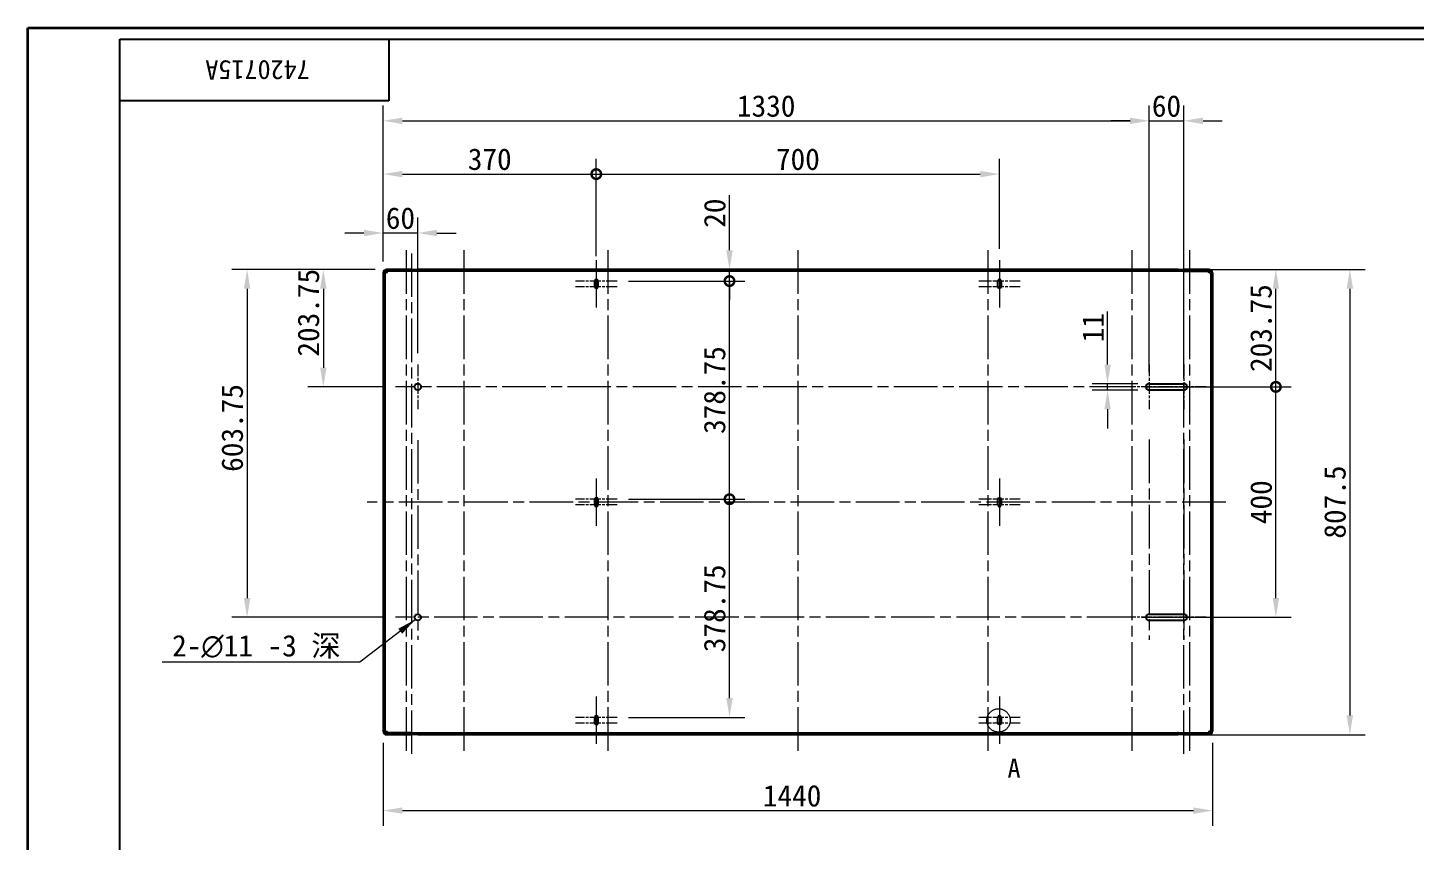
# Model space of a CAD drawing. Header units: millimetres. Extents: x 80 to 3887, y 73 to 2727.
# Drawn here: x 80 to 2489, y 1314 to 2727 of the extents above; entities that cross this region are included whole.
import ezdxf

# ---------------------------------------------------------------- set-up
doc = ezdxf.new("R2010")
doc.units = ezdxf.units.MM
doc.header["$LTSCALE"] = 13.333333
for name, pattern in [('CHAIN', [0.3543, 0.2362, -0.0295, 0.0591, -0.0295]), ('DASH_DOUBLE_DOT', [0.2164, 0.1181, -0.0295, 0.0049, -0.0295, 0.0049, -0.0295]), ('DASHED', [0.2067, 0.1654, -0.0413])]:
    doc.linetypes.add(name, pattern=pattern)
for name, color, linetype, lineweight, true_color in [('中心标记 (ISO)', 1, 'CHAIN', 18, 0xff0000), ('中心线 (ISO)', 1, 'CHAIN', 18, 0xff0000), ('尺寸 (ISO)', 7, 'Continuous', 18, 0x008000), ('局部视图边界 (ISO)', 7, 'DASH_DOUBLE_DOT', 18, 0x008000), ('符号 (ISO)', 7, 'Continuous', 18, 0x008000), ('隐藏 (ISO)', 5, 'DASHED', 18, 0x0000ff)]:
    doc.layers.add(name, color=color, linetype=linetype, lineweight=lineweight, true_color=true_color)
doc.layers.add('可见 (ISO)', color=7, linetype='Continuous', lineweight=25)
doc.layers.add('图框 (ISO)', color=7, linetype='Continuous', lineweight=35)
doc.styles.add('HZ_33', font='simfang.ttf')
doc.styles.add('文本样式74', font='SimSun.ttf')
doc.styles.add('最新国标', font='simfang.ttf')
doc.dimstyles.new('默认 (GB)', dxfattribs={"dimscale": 13.333333, "dimtxt": 2.8, "dimasz": 2.5, "dimexe": 2, "dimexo": 1.5, "dimgap": 0.5, "dimtad": 1, "dimtoh": 1, "dimdsep": 46, "dimtxsty": '最新国标', "dimcen": 0.09, "dimdle": 10, "dimclrd": 256, "dimclre": 256, "dimclrt": 256, "dimaunit": 1, "dimadec": 3, "dimazin": 2, "dimtfac": 0.535714, "dimtdec": 3, "dimtmove": 0, "dimatfit": 3, "dimfxl": 0, "dimtolj": 1, "dimlwd": -1, "dimlwe": -1, "dimarcsym": 0})
doc.dimstyles.new('默认 (GB)$7', dxfattribs={"dimscale": 13.333333, "dimtxt": 2.8, "dimasz": 2.5, "dimexe": 2, "dimexo": 1.5, "dimgap": 0.5, "dimtad": 1, "dimtoh": 1, "dimdsep": 46, "dimtxsty": '最新国标', "dimcen": 0.09, "dimdle": 10, "dimclrd": 256, "dimclre": 256, "dimclrt": 256, "dimaunit": 1, "dimadec": 3, "dimazin": 2, "dimtfac": 0.535714, "dimtdec": 3, "dimtmove": 0, "dimatfit": 3, "dimfxl": 0, "dimtolj": 1, "dimlwd": -1, "dimlwe": -1, "dimarcsym": 0})

# ---------------------------------------------------------------- blocks, each defined once
blk = doc.blocks.new('图框 最新国标')
at = {"layer": '图框 (ISO)'}
for p, q in [((6, 7), (6, 204.5)), ((6, 204.5), (291.5, 204.5))]:
    blk.add_line(p, q, dxfattribs=at)
at = {"layer": '图框 (ISO)', "color": 7, "linetype": 'Continuous', "lineweight": 25}
for p, q in [((18, 203), (290, 203)), ((18, 7), (18, 203)), ((18, 203), (290, 203)), ((53, 203), (53, 195)), ((53, 195), (18, 195))]:
    blk.add_line(p, q, dxfattribs=at)
at = {"layer": '图框 (ISO)', "style": '文本样式74'}
blk.add_attdef('零件代号_001', (42.73, 200.25), '', height=2.5, rotation=180, dxfattribs=at)
blk = doc.blocks.new('*D5')
at = {"layer": 'Defpoints', "color": 0, "transparency": 16777216}
for p in [(697.1, 1505.4), (2137.1, 1505.4), (2137.1, 1367.6)]:
    blk.add_point(p, dxfattribs=at)
at = {"layer": '尺寸 (ISO)', "color": 116, "true_color": 0x00803f, "transparency": 16777216}
for p, q in [((697.1, 1485.4), (697.1, 1340.9)), ((2137.1, 1485.4), (2137.1, 1340.9)), ((730.5, 1367.6), (2103.8, 1367.6))]:
    blk.add_line(p, q, dxfattribs=at)
for points in [[(730.5, 1373.1), (730.5, 1362), (697.1, 1367.6)], [(2103.8, 1373.1), (2103.8, 1362), (2137.1, 1367.6)]]:
    blk.add_solid(points, dxfattribs=at)
at = {"layer": '尺寸 (ISO)', "transparency": 16777216, "insert": (1407.1, 1393.1), "char_height": 37.33, "attachment_point": 5, "style": '最新国标'}
blk.add_mtext('\\A1;1440', dxfattribs=at)
blk = doc.blocks.new('*D6')
at = {"layer": 'Defpoints', "color": 0, "transparency": 16777216}
for p in [(2076.4, 2306.9), (2087.1, 1499.4), (2375.5, 1499.4)]:
    blk.add_point(p, dxfattribs=at)
at = {"layer": '尺寸 (ISO)', "color": 116, "true_color": 0x00803f, "transparency": 16777216}
for p, q in [((2096.4, 2306.9), (2402.1, 2306.9)), ((2375.5, 2273.6), (2375.5, 1532.8)), ((2107.1, 1499.4), (2402.1, 1499.4))]:
    blk.add_line(p, q, dxfattribs=at)
for points in [[(2369.9, 2273.6), (2381, 2273.6), (2375.5, 2306.9)], [(2369.9, 1532.8), (2381, 1532.8), (2375.5, 1499.4)]]:
    blk.add_solid(points, dxfattribs=at)
at = {"layer": '尺寸 (ISO)', "transparency": 16777216, "insert": (2349.8, 1903.2), "char_height": 37.33, "attachment_point": 5, "rotation": 90, "style": '最新国标'}
blk.add_mtext('\\A1;807.5', dxfattribs=at)
blk = doc.blocks.new('*D8')
at = {"layer": 'Defpoints', "color": 0, "transparency": 16777216}
for p in [(697.1, 2370.3), (697.1, 2300.9), (757.1, 2142)]:
    blk.add_point(p, dxfattribs=at)
at = {"layer": '尺寸 (ISO)', "color": 116, "true_color": 0x00803f, "transparency": 16777216}
for p, q in [((697.1, 2320.9), (697.1, 2397)), ((757.1, 2162), (757.1, 2397)), ((663.8, 2370.3), (630.5, 2370.3)), ((757.1, 2370.3), (697.1, 2370.3)), ((790.5, 2370.3), (823.8, 2370.3))]:
    blk.add_line(p, q, dxfattribs=at)
for points in [[(663.8, 2375.9), (663.8, 2364.8), (697.1, 2370.3)], [(790.5, 2375.9), (790.5, 2364.8), (757.1, 2370.3)]]:
    blk.add_solid(points, dxfattribs=at)
at = {"layer": '尺寸 (ISO)', "transparency": 16777216, "insert": (727.1, 2395.9), "char_height": 37.33, "attachment_point": 5, "style": '最新国标'}
blk.add_mtext('\\A1;60', dxfattribs=at)
blk = doc.blocks.new('*D9')
at = {"layer": 'Defpoints', "color": 0, "transparency": 16777216}
for p in [(2027.1, 2565.1), (697.1, 2300.9), (2027.1, 2142)]:
    blk.add_point(p, dxfattribs=at)
at = {"layer": '尺寸 (ISO)', "color": 116, "true_color": 0x00803f, "transparency": 16777216}
for p, q in [((697.1, 2320.9), (697.1, 2591.8)), ((2027.1, 2162), (2027.1, 2591.8)), ((730.5, 2565.1), (1993.8, 2565.1))]:
    blk.add_line(p, q, dxfattribs=at)
for points in [[(730.5, 2570.7), (730.5, 2559.5), (697.1, 2565.1)], [(1993.8, 2570.7), (1993.8, 2559.5), (2027.1, 2565.1)]]:
    blk.add_solid(points, dxfattribs=at)
at = {"layer": '尺寸 (ISO)', "transparency": 16777216, "insert": (1362.1, 2590.6), "char_height": 37.33, "attachment_point": 5, "style": '最新国标'}
blk.add_mtext('\\A1;1330', dxfattribs=at)
blk = doc.blocks.new('*D10')
at = {"layer": 'Defpoints', "color": 0, "transparency": 16777216}
for p in [(2087.1, 2565.1), (2027.1, 2108.7), (2087.1, 2108.7)]:
    blk.add_point(p, dxfattribs=at)
at = {"layer": '尺寸 (ISO)', "color": 116, "true_color": 0x00803f, "transparency": 16777216}
for p, q in [((2027.1, 2128.7), (2027.1, 2591.8)), ((2087.1, 2128.7), (2087.1, 2591.8)), ((1993.8, 2565.1), (1960.5, 2565.1)), ((2027.1, 2565.1), (2087.1, 2565.1)), ((2120.5, 2565.1), (2153.8, 2565.1))]:
    blk.add_line(p, q, dxfattribs=at)
for points in [[(1993.8, 2570.7), (1993.8, 2559.5), (2027.1, 2565.1)], [(2120.5, 2570.7), (2120.5, 2559.5), (2087.1, 2565.1)]]:
    blk.add_solid(points, dxfattribs=at)
at = {"layer": '尺寸 (ISO)', "transparency": 16777216, "insert": (2057.1, 2590.6), "char_height": 37.33, "attachment_point": 5, "style": '最新国标'}
blk.add_mtext('\\A1;60', dxfattribs=at)
blk = doc.blocks.new('*D11')
at = {"layer": 'Defpoints', "color": 0, "transparency": 16777216}
for p in [(703.1, 2306.9), (593.2, 2103.2), (718.3, 2103.2)]:
    blk.add_point(p, dxfattribs=at)
at = {"layer": '尺寸 (ISO)', "color": 116, "true_color": 0x00803f, "transparency": 16777216}
for p, q in [((683.1, 2306.9), (566.5, 2306.9)), ((593.2, 2273.6), (593.2, 2136.5)), ((698.3, 2103.2), (566.5, 2103.2))]:
    blk.add_line(p, q, dxfattribs=at)
for points in [[(587.6, 2273.6), (598.8, 2273.6), (593.2, 2306.9)], [(587.6, 2136.5), (598.8, 2136.5), (593.2, 2103.2)]]:
    blk.add_solid(points, dxfattribs=at)
at = {"layer": '尺寸 (ISO)', "transparency": 16777216, "insert": (567.5, 2231.9), "char_height": 37.33, "attachment_point": 5, "rotation": 90, "style": '最新国标'}
blk.add_mtext('\\A1;203.75', dxfattribs=at)
blk = doc.blocks.new('*D12')
at = {"layer": 'Defpoints', "color": 0, "transparency": 16777216}
for p in [(703.1, 2306.9), (460.9, 1703.2), (718.3, 1703.2)]:
    blk.add_point(p, dxfattribs=at)
at = {"layer": '尺寸 (ISO)', "color": 116, "true_color": 0x00803f, "transparency": 16777216}
for p, q in [((683.1, 2306.9), (434.2, 2306.9)), ((460.9, 2273.6), (460.9, 1736.5)), ((698.3, 1703.2), (434.2, 1703.2))]:
    blk.add_line(p, q, dxfattribs=at)
for points in [[(455.3, 2273.6), (466.4, 2273.6), (460.9, 2306.9)], [(455.3, 1736.5), (466.4, 1736.5), (460.9, 1703.2)]]:
    blk.add_solid(points, dxfattribs=at)
at = {"layer": '尺寸 (ISO)', "transparency": 16777216, "insert": (435.2, 2031.9), "char_height": 37.33, "attachment_point": 5, "rotation": 90, "style": '最新国标'}
blk.add_mtext('\\A1;603.75', dxfattribs=at)
blk = doc.blocks.new('*D13')
at = {"layer": 'Defpoints', "color": 0, "transparency": 16777216}
for p in [(1954.8, 2097.7), (2027.1, 2108.7), (2027.1, 2097.7)]:
    blk.add_point(p, dxfattribs=at)
at = {"layer": '尺寸 (ISO)', "color": 116, "true_color": 0x00803f, "transparency": 16777216}
for p, q in [((1954.8, 2142), (1954.8, 2234)), ((2007.1, 2108.7), (1928.2, 2108.7)), ((2007.1, 2097.7), (1928.2, 2097.7)), ((1954.8, 2097.7), (1954.8, 2108.7)), ((1954.8, 2064.3), (1954.8, 2031))]:
    blk.add_line(p, q, dxfattribs=at)
for points in [[(1949.3, 2142), (1960.4, 2142), (1954.8, 2108.7)], [(1949.3, 2064.3), (1960.4, 2064.3), (1954.8, 2097.7)]]:
    blk.add_solid(points, dxfattribs=at)
at = {"layer": '尺寸 (ISO)', "transparency": 16777216, "insert": (1929.5, 2205.9), "char_height": 37.33, "attachment_point": 5, "rotation": 90, "style": '最新国标'}
blk.add_mtext('\\A1;11', dxfattribs=at)
blk = doc.blocks.new('二维局部视图0')
at = {"layer": '局部视图边界 (ISO)', "ltscale": 22.12042}
blk.add_circle((132.41, 114.31), 1.52, dxfattribs=at)
at = {"layer": '局部视图边界 (ISO)', "insert": (133.58, 106.85), "char_height": 2.5, "attachment_point": 7, "style": 'HZ_33'}
blk.add_mtext('A', dxfattribs=at)
blk = doc.blocks.new('_DotSmall')
at = {"color": 0, "linetype": 'ByBlock', "const_width": 0.5}
blk.add_lwpolyline([(-0.0625, 0, 1), (0.0625, 0, 1)], format="xyb", close=True, dxfattribs=at)
blk = doc.blocks.new('*D30')
at = {"layer": 'Defpoints', "color": 0, "transparency": 16777216}
for p in [(1999.3, 2103.2), (2247, 2103.2), (1994.5, 1703.2)]:
    blk.add_point(p, dxfattribs=at)
at = {"layer": '尺寸 (ISO)', "color": 116, "true_color": 0x00803f, "transparency": 16777216}
for p, q in [((2019.3, 2103.2), (2273.7, 2103.2)), ((2247, 1736.5), (2247, 2103.2)), ((2014.5, 1703.2), (2273.7, 1703.2))]:
    blk.add_line(p, q, dxfattribs=at)
blk.add_solid([(2241.5, 1736.5), (2252.6, 1736.5), (2247, 1703.2)], dxfattribs=at)
at = {"layer": '尺寸 (ISO)', "color": 116, "true_color": 0x00803f, "transparency": 16777216, "xscale": 33.33333333333334, "yscale": 33.33333333333334, "zscale": 33.33333333333334, "rotation": 90}
blk.add_blockref('_DotSmall', (2247, 2103.2), dxfattribs=at)
at = {"layer": '尺寸 (ISO)', "transparency": 16777216, "insert": (2221.5, 1903), "char_height": 37.33, "attachment_point": 5, "rotation": 90, "style": '最新国标'}
blk.add_mtext('\\A1;400', dxfattribs=at)
blk = doc.blocks.new('*D31')
at = {"layer": 'Defpoints', "color": 0, "transparency": 16777216}
for p in [(2076.4, 2306.9), (2247, 2306.9), (1999.3, 2103.2)]:
    blk.add_point(p, dxfattribs=at)
at = {"layer": '尺寸 (ISO)', "color": 116, "true_color": 0x00803f, "transparency": 16777216}
for p, q in [((2096.4, 2306.9), (2273.7, 2306.9)), ((2247, 2103.2), (2247, 2273.6)), ((2019.3, 2103.2), (2273.7, 2103.2))]:
    blk.add_line(p, q, dxfattribs=at)
blk.add_solid([(2241.5, 2273.6), (2252.6, 2273.6), (2247, 2306.9)], dxfattribs=at)
at = {"layer": '尺寸 (ISO)', "color": 116, "true_color": 0x00803f, "transparency": 16777216, "xscale": 33.33333333333334, "yscale": 33.33333333333334, "zscale": 33.33333333333334, "rotation": 270}
blk.add_blockref('_DotSmall', (2247, 2103.2), dxfattribs=at)
at = {"layer": '尺寸 (ISO)', "transparency": 16777216, "insert": (2221.4, 2205.2), "char_height": 37.33, "attachment_point": 5, "rotation": 90, "style": '最新国标'}
blk.add_mtext('\\A1;203.75', dxfattribs=at)
blk = doc.blocks.new('*D32')
at = {"layer": 'Defpoints', "color": 0, "transparency": 16777216}
for p in [(1067.1, 2472.6), (697.1, 2300.9), (1067.1, 2310.3)]:
    blk.add_point(p, dxfattribs=at)
at = {"layer": '尺寸 (ISO)', "color": 116, "true_color": 0x00803f, "transparency": 16777216}
for p, q in [((697.1, 2320.9), (697.1, 2499.3)), ((1067.1, 2330.3), (1067.1, 2499.3)), ((730.5, 2472.6), (1067.1, 2472.6))]:
    blk.add_line(p, q, dxfattribs=at)
blk.add_solid([(730.5, 2478.2), (730.5, 2467.1), (697.1, 2472.6)], dxfattribs=at)
at = {"layer": '尺寸 (ISO)', "color": 116, "true_color": 0x00803f, "transparency": 16777216, "xscale": 33.33333333333334, "yscale": 33.33333333333334, "zscale": 33.33333333333334}
blk.add_blockref('_DotSmall', (1067.1, 2472.6), dxfattribs=at)
at = {"layer": '尺寸 (ISO)', "transparency": 16777216, "insert": (882.1, 2498.2), "char_height": 37.33, "attachment_point": 5, "style": '最新国标'}
blk.add_mtext('\\A1;370', dxfattribs=at)
blk = doc.blocks.new('*D33')
at = {"layer": 'Defpoints', "color": 0, "transparency": 16777216}
for p in [(1767.1, 2472.6), (1767.1, 2323), (1067.1, 2310.3)]:
    blk.add_point(p, dxfattribs=at)
at = {"layer": '尺寸 (ISO)', "color": 116, "true_color": 0x00803f, "transparency": 16777216}
for p, q in [((1067.1, 2330.3), (1067.1, 2499.3)), ((1767.1, 2343), (1767.1, 2499.3)), ((1067.1, 2472.6), (1733.8, 2472.6))]:
    blk.add_line(p, q, dxfattribs=at)
blk.add_solid([(1733.8, 2478.2), (1733.8, 2467.1), (1767.1, 2472.6)], dxfattribs=at)
at = {"layer": '尺寸 (ISO)', "color": 116, "true_color": 0x00803f, "transparency": 16777216, "xscale": 33.33333333333334, "yscale": 33.33333333333334, "zscale": 33.33333333333334, "rotation": 180}
blk.add_blockref('_DotSmall', (1067.1, 2472.6), dxfattribs=at)
at = {"layer": '尺寸 (ISO)', "transparency": 16777216, "insert": (1417.1, 2498.2), "char_height": 37.33, "attachment_point": 5, "style": '最新国标'}
blk.add_mtext('\\A1;700', dxfattribs=at)
blk = doc.blocks.new('*D34')
at = {"layer": 'Defpoints', "color": 0, "transparency": 16777216}
for p in [(757.8, 2306.9), (1298.4, 2306.9), (1103.2, 2286.9)]:
    blk.add_point(p, dxfattribs=at)
at = {"layer": '尺寸 (ISO)', "color": 116, "true_color": 0x00803f, "transparency": 16777216}
for p, q in [((1298.4, 2340.3), (1298.4, 2436)), ((1298.4, 2286.9), (1298.4, 2306.9)), ((1123.2, 2286.9), (1325.1, 2286.9)), ((1298.4, 2286.9), (1298.4, 2253.6))]:
    blk.add_line(p, q, dxfattribs=at)
blk.add_solid([(1292.8, 2340.3), (1304, 2340.3), (1298.4, 2306.9)], dxfattribs=at)
at = {"layer": '尺寸 (ISO)', "color": 116, "true_color": 0x00803f, "transparency": 16777216, "xscale": 33.33333333333334, "yscale": 33.33333333333334, "zscale": 33.33333333333334, "rotation": 90}
blk.add_blockref('_DotSmall', (1298.4, 2286.9), dxfattribs=at)
at = {"layer": '尺寸 (ISO)', "transparency": 16777216, "insert": (1272.9, 2404.8), "char_height": 37.33, "attachment_point": 5, "rotation": 90, "style": '最新国标'}
blk.add_mtext('\\A1;20', dxfattribs=at)
blk = doc.blocks.new('*D35')
at = {"layer": 'Defpoints', "color": 0, "transparency": 16777216}
for p in [(1103.2, 1908.2), (1298.4, 1908.2), (1103.2, 1529.4)]:
    blk.add_point(p, dxfattribs=at)
at = {"layer": '尺寸 (ISO)', "color": 116, "true_color": 0x00803f, "transparency": 16777216}
for p, q in [((1123.2, 1908.2), (1325.1, 1908.2)), ((1298.4, 1562.8), (1298.4, 1908.2)), ((1123.2, 1529.4), (1325.1, 1529.4))]:
    blk.add_line(p, q, dxfattribs=at)
blk.add_solid([(1292.8, 1562.8), (1304, 1562.8), (1298.4, 1529.4)], dxfattribs=at)
at = {"layer": '尺寸 (ISO)', "color": 116, "true_color": 0x00803f, "transparency": 16777216, "xscale": 33.33333333333334, "yscale": 33.33333333333334, "zscale": 33.33333333333334, "rotation": 90}
blk.add_blockref('_DotSmall', (1298.4, 1908.2), dxfattribs=at)
at = {"layer": '尺寸 (ISO)', "transparency": 16777216, "insert": (1272.7, 1718.7), "char_height": 37.33, "attachment_point": 5, "rotation": 90, "style": '最新国标'}
blk.add_mtext('\\A1;378.75', dxfattribs=at)
blk = doc.blocks.new('*D36')
at = {"layer": 'Defpoints', "color": 0, "transparency": 16777216}
for p in [(1103.2, 2286.9), (1298.4, 2286.9), (1103.2, 1908.2)]:
    blk.add_point(p, dxfattribs=at)
at = {"layer": '尺寸 (ISO)', "color": 116, "true_color": 0x00803f, "transparency": 16777216}
for p, q in [((1123.2, 2286.9), (1325.1, 2286.9)), ((1298.4, 1908.2), (1298.4, 2286.9)), ((1123.2, 1908.2), (1325.1, 1908.2))]:
    blk.add_line(p, q, dxfattribs=at)
at = {"layer": '尺寸 (ISO)', "color": 116, "true_color": 0x00803f, "transparency": 16777216, "xscale": 33.33333333333334, "yscale": 33.33333333333334, "zscale": 33.33333333333334}
for p, rotation in [((1298.4, 2286.9), 90), ((1298.4, 1908.2), 270)]:
    blk.add_blockref('_DotSmall', p, dxfattribs=dict(at, rotation=rotation))
at = {"layer": '尺寸 (ISO)', "transparency": 16777216, "insert": (1272.7, 2097.7), "char_height": 37.33, "attachment_point": 5, "rotation": 90, "style": '最新国标'}
blk.add_mtext('\\A1;378.75', dxfattribs=at)

msp = doc.modelspace()

# ---------------------------------------------------------------- linework, layer by layer
at = {"layer": '中心标记 (ISO)', "ltscale": 5.785124}
for p, q in [((1067.136, 2323.007), (1067.136, 2253.59)), ((1767.136, 2323.007), (1767.136, 2253.59)), ((1067.136, 2310.257), (1067.136, 2240.84)), ((1767.136, 2310.257), (1767.136, 2240.84)), ((1067.136, 1944.257), (1067.136, 1874.84)), ((1067.136, 1931.507), (1067.136, 1862.09)), ((1767.136, 1944.257), (1767.136, 1874.84)), ((1767.136, 1931.507), (1767.136, 1862.09)), ((1067.136, 1565.507), (1067.136, 1496.09)), ((1067.136, 1552.757), (1067.136, 1483.34)), ((1767.136, 1565.507), (1767.136, 1496.09)), ((1767.136, 1552.757), (1767.136, 1483.34))]:
    msp.add_line(p, q, dxfattribs=at)
at = {"layer": '中心标记 (ISO)', "ltscale": 6.01431}
for p, q in [((1103.219, 2286.923), (1031.052, 2286.923)), ((1103.219, 2276.923), (1031.052, 2276.923)), ((1803.219, 2286.923), (1731.052, 2286.923)), ((1803.219, 2276.923), (1731.052, 2276.923)), ((2060.469, 2103.173), (1988.302, 2103.173)), ((2125.969, 2103.173), (2053.802, 2103.173)), ((1103.219, 1908.173), (1031.052, 1908.173)), ((1803.219, 1908.173), (1731.052, 1908.173)), ((1103.219, 1898.173), (1031.052, 1898.173)), ((1803.219, 1898.173), (1731.052, 1898.173)), ((2060.469, 1703.173), (1988.302, 1703.173)), ((2125.969, 1703.173), (2053.802, 1703.173)), ((1103.219, 1529.423), (1031.052, 1529.423)), ((1103.219, 1519.423), (1031.052, 1519.423)), ((1803.219, 1529.423), (1731.052, 1529.423)), ((1803.219, 1519.423), (1731.052, 1519.423))]:
    msp.add_line(p, q, dxfattribs=at)
at = {"layer": '中心标记 (ISO)', "ltscale": 6.472683}
for p, q in [((757.136, 2142.007), (757.136, 2064.34)), ((2027.136, 2142.007), (2027.136, 2064.34)), ((2087.136, 2142.007), (2087.136, 2064.34))]:
    msp.add_line(p, q, dxfattribs=at)
at = {"layer": '中心标记 (ISO)', "ltscale": 23.990969}
for p, q in [((1999.264, 2103.173), (718.302, 2103.173)), ((757.136, 2010.81), (757.136, 1664.34)), ((2027.136, 2011.652), (2027.136, 1664.34)), ((2087.136, 2011.652), (2087.136, 1664.34)), ((1994.467, 1703.173), (718.302, 1703.173))]:
    msp.add_line(p, q, dxfattribs=at)
at = {"layer": '中心线 (ISO)', "ltscale": 23.990969}
for p, q in [((737.136, 2340.257), (737.136, 1466.09)), ((747.136, 1466.09), (747.136, 2340.257)), ((837.136, 2340.257), (837.136, 1466.09)), ((1087.136, 2340.257), (1087.136, 1466.09)), ((1417.136, 2340.257), (1417.136, 1466.09)), ((1747.136, 2340.257), (1747.136, 1466.09)), ((1997.136, 2340.257), (1997.136, 1466.09)), ((2087.136, 1466.09), (2087.136, 2340.257)), ((2097.136, 2340.257), (2097.136, 1466.09)), ((2160.028, 1903.173), (669.052, 1903.173))]:
    msp.add_line(p, q, dxfattribs=at)
at = {"layer": '可见 (ISO)'}
for p, q in [((697.136, 2300.923), (697.136, 1505.423)), ((703.136, 2300.923), (700.136, 2300.923)), ((700.136, 2300.923), (700.136, 1505.423)), ((747.136, 2306.923), (703.136, 2306.923)), ((747.136, 2303.923), (703.136, 2303.923)), ((747.136, 2306.923), (757.136, 2306.923)), ((757.136, 2303.923), (747.136, 2303.923)), ((757.136, 2303.923), (757.136, 2306.923)), ((757.843, 2306.923), (757.136, 2306.923)), ((757.136, 2303.923), (757.843, 2303.923)), ((2076.429, 2306.923), (757.843, 2306.923)), ((757.843, 2303.923), (757.843, 2306.923)), ((2076.429, 2303.923), (757.843, 2303.923)), ((2077.136, 2306.923), (2076.429, 2306.923)), ((2076.429, 2303.923), (2076.429, 2306.923)), ((2077.136, 2303.923), (2076.429, 2303.923)), ((2077.136, 2306.923), (2087.136, 2306.923)), ((2077.136, 2306.923), (2077.136, 2303.923)), ((2087.136, 2303.923), (2077.136, 2303.923)), ((2131.136, 2306.923), (2087.136, 2306.923)), ((2087.136, 2303.923), (2131.136, 2303.923)), ((2134.136, 2300.923), (2131.136, 2300.923)), ((2134.136, 2300.923), (2134.136, 1505.423)), ((2137.136, 2300.923), (2137.136, 1505.423)), ((1064.386, 2276.923), (1064.386, 2286.923)), ((1069.886, 2286.923), (1069.886, 2276.923)), ((1764.386, 2276.923), (1764.386, 2286.923)), ((1769.886, 2286.923), (1769.886, 2276.923)), ((2027.136, 2108.673), (2087.136, 2108.673)), ((2087.136, 2097.673), (2027.136, 2097.673)), ((1064.386, 1898.173), (1064.386, 1908.173)), ((1069.886, 1908.173), (1069.886, 1898.173)), ((1764.386, 1898.173), (1764.386, 1908.173)), ((1769.886, 1908.173), (1769.886, 1898.173)), ((2027.136, 1708.673), (2087.136, 1708.673)), ((2087.136, 1697.673), (2027.136, 1697.673)), ((1064.386, 1519.423), (1064.386, 1529.423)), ((1069.886, 1529.423), (1069.886, 1519.423)), ((1764.386, 1519.423), (1764.386, 1529.423)), ((1769.886, 1529.423), (1769.886, 1519.423)), ((700.136, 1505.423), (703.136, 1505.423)), ((747.136, 1502.423), (703.136, 1502.423)), ((703.136, 1499.423), (747.136, 1499.423)), ((747.136, 1502.423), (757.136, 1502.423)), ((757.136, 1499.423), (747.136, 1499.423)), ((757.136, 1499.423), (757.136, 1502.423)), ((757.136, 1502.423), (757.843, 1502.423)), ((757.136, 1499.423), (757.843, 1499.423)), ((757.843, 1502.423), (2076.429, 1502.423)), ((757.843, 1502.423), (757.843, 1499.423)), ((757.843, 1499.423), (2076.429, 1499.423)), ((2077.136, 1502.423), (2076.429, 1502.423)), ((2076.429, 1502.423), (2076.429, 1499.423)), ((2076.429, 1499.423), (2077.136, 1499.423)), ((2077.136, 1502.423), (2087.136, 1502.423)), ((2077.136, 1502.423), (2077.136, 1499.423)), ((2087.136, 1499.423), (2077.136, 1499.423)), ((2087.136, 1502.423), (2131.136, 1502.423)), ((2087.136, 1499.423), (2131.136, 1499.423)), ((2131.136, 1505.423), (2134.136, 1505.423))]:
    msp.add_line(p, q, dxfattribs=at)
for centre in [(757.136, 2103.173), (757.136, 1703.173)]:
    msp.add_circle(centre, 5.5, dxfattribs=at)
for centre, radius, start, end in [((703.136, 2300.923), 6, 90, 180), ((703.136, 2300.923), 3, 90, 180), ((1067.136, 2286.923), 2.75, 0, 180), ((1767.136, 2286.923), 2.75, 0, 180), ((2131.136, 2300.923), 6, 0, 90), ((2131.136, 2300.923), 3, 0, 90), ((1067.136, 2276.923), 2.75, 180, 0), ((1767.136, 2276.923), 2.75, 180, 0), ((2027.136, 2103.173), 5.5, 90, 270), ((2087.136, 2103.173), 5.5, 270, 90), ((1067.136, 1908.173), 2.75, 0, 180), ((1767.136, 1908.173), 2.75, 0, 180), ((1067.136, 1898.173), 2.75, 180, 0), ((1767.136, 1898.173), 2.75, 180, 0), ((2027.136, 1703.173), 5.5, 90, 270), ((2087.136, 1703.173), 5.5, 270, 90), ((1067.136, 1529.423), 2.75, 0, 180), ((1067.136, 1519.423), 2.75, 180, 0), ((1767.136, 1529.423), 2.75, 0, 180), ((1767.136, 1519.423), 2.75, 180, 0), ((703.136, 1505.423), 6, 180, 270), ((703.136, 1505.423), 3, 180, 270), ((2131.136, 1505.423), 6, 270, 0), ((2131.136, 1505.423), 3, 270, 0)]:
    msp.add_arc(centre, radius, start, end, dxfattribs=at)
for points in [[(703.136, 2300.923), (703.29, 2301.95), (703.444, 2302.958), (703.598, 2303.489), (703.679, 2303.771), (703.761, 2303.923), (703.843, 2303.923)], [(2131.136, 2300.923), (2130.982, 2301.95), (2130.828, 2302.958), (2130.674, 2303.489), (2130.592, 2303.771), (2130.51, 2303.923), (2130.429, 2303.923)], [(703.136, 1505.423), (703.29, 1504.397), (703.444, 1503.389), (703.598, 1502.857), (703.679, 1502.575), (703.761, 1502.423), (703.843, 1502.423)], [(2131.136, 1505.423), (2130.982, 1504.397), (2130.828, 1503.389), (2130.674, 1502.857), (2130.592, 1502.575), (2130.51, 1502.423), (2130.429, 1502.423)]]:
    msp.add_open_spline(points, degree=3, knots=[0, 0, 0, 0, 1.02632188, 1.02632188, 1.02632188, 1.57079633, 1.57079633, 1.57079633, 1.57079633], dxfattribs=at)
for points in [[(703.371, 2303.922), (703.293, 2303.014), (703.214, 2301.97), (703.136, 2300.923)], [(2131.136, 2300.923), (2131.057, 2301.97), (2130.979, 2303.012), (2130.9, 2303.92)], [(703.136, 1505.423), (703.214, 1504.376), (703.293, 1503.335), (703.371, 1502.427)], [(2130.9, 1502.424), (2130.979, 1503.332), (2131.057, 1504.376), (2131.136, 1505.423)]]:
    msp.add_open_spline(points, degree=3, dxfattribs=at)
at = {"layer": '隐藏 (ISO)', "ltscale": 0.428457}
for p, q in [((697.136, 2300.923), (700.136, 2300.923)), ((703.136, 2303.923), (703.136, 2306.923)), ((703.843, 2303.923), (703.843, 2306.923)), ((731.636, 2306.923), (731.636, 2303.923)), ((742.636, 2306.923), (742.636, 2303.923)), ((831.636, 2306.923), (831.636, 2303.923)), ((842.636, 2306.923), (842.636, 2303.923)), ((1081.636, 2306.923), (1081.636, 2303.923)), ((1092.636, 2306.923), (1092.636, 2303.923)), ((1411.636, 2306.923), (1411.636, 2303.923)), ((1422.636, 2306.923), (1422.636, 2303.923)), ((1741.636, 2306.923), (1741.636, 2303.923)), ((1752.636, 2306.923), (1752.636, 2303.923)), ((1991.636, 2306.923), (1991.636, 2303.923)), ((2002.636, 2306.923), (2002.636, 2303.923)), ((2091.636, 2306.923), (2091.636, 2303.923)), ((2102.636, 2306.923), (2102.636, 2303.923)), ((2130.429, 2303.923), (2130.429, 2306.923)), ((2131.136, 2303.923), (2131.136, 2306.923)), ((2134.136, 2300.923), (2137.136, 2300.923)), ((700.136, 1505.423), (697.136, 1505.423)), ((703.136, 1502.423), (703.136, 1499.423)), ((703.843, 1502.423), (703.843, 1499.423)), ((731.636, 1502.423), (731.636, 1499.423)), ((742.636, 1502.423), (742.636, 1499.423)), ((831.636, 1502.423), (831.636, 1499.423)), ((842.636, 1502.423), (842.636, 1499.423)), ((1081.636, 1502.423), (1081.636, 1499.423)), ((1092.636, 1502.423), (1092.636, 1499.423)), ((1411.636, 1502.423), (1411.636, 1499.423)), ((1422.636, 1502.423), (1422.636, 1499.423)), ((1741.636, 1502.423), (1741.636, 1499.423)), ((1752.636, 1502.423), (1752.636, 1499.423)), ((1991.636, 1502.423), (1991.636, 1499.423)), ((2002.636, 1502.423), (2002.636, 1499.423)), ((2091.636, 1502.423), (2091.636, 1499.423)), ((2102.636, 1502.423), (2102.636, 1499.423)), ((2130.429, 1502.423), (2130.429, 1499.423)), ((2131.136, 1502.423), (2131.136, 1499.423)), ((2137.136, 1505.423), (2134.136, 1505.423))]:
    msp.add_line(p, q, dxfattribs=at)
at = {"layer": '隐藏 (ISO)', "ltscale": 0.89937}
for points in [[(703.843, 2306.923), (703.713, 2306.923), (703.584, 2306.136), (703.454, 2304.824), (703.427, 2304.544), (703.399, 2304.242), (703.371, 2303.922)], [(2130.429, 1499.423), (2130.558, 1499.423), (2130.688, 1500.211), (2130.817, 1501.522), (2130.845, 1501.802), (2130.872, 1502.105), (2130.9, 1502.424)]]:
    msp.add_open_spline(points, degree=3, knots=[0, 0, 0, 0, 0.86303039, 0.86303039, 0.86303039, 1.04719755, 1.04719755, 1.04719755, 1.04719755], dxfattribs=at)
at = {"layer": '隐藏 (ISO)', "ltscale": 0.899534}
for points in [[(2130.9, 2303.92), (2130.849, 2304.508), (2130.798, 2305.041), (2130.747, 2305.482), (2130.641, 2306.402), (2130.535, 2306.923), (2130.429, 2306.923)], [(703.371, 1502.427), (703.422, 1501.838), (703.473, 1501.306), (703.524, 1500.864), (703.63, 1499.944), (703.737, 1499.423), (703.843, 1499.423)]]:
    msp.add_open_spline(points, degree=3, knots=[0.52359878, 0.52359878, 0.52359878, 0.52359878, 0.86303039, 0.86303039, 0.86303039, 1.57079633, 1.57079633, 1.57079633, 1.57079633], dxfattribs=at)

# ---------------------------------------------------------------- block references
at = {"xscale": 13.33333333333333, "yscale": 13.33333333333333, "zscale": 13.33333333333333}
msp.add_blockref('图框 最新国标', (0, 0), dxfattribs=at).add_auto_attribs({'零件代号_001': '7420715A'})
at = {"layer": '局部视图边界 (ISO)', "xscale": 13.33333333333333, "yscale": 13.33333333333333, "zscale": 13.33333333333333}
msp.add_blockref('二维局部视图0', (0, 0), dxfattribs=at)

# ---------------------------------------------------------------- texts
at = {"layer": '符号 (ISO)', "insert": (623.467, 1631.398), "char_height": 37.33333, "width": 324.50495, "attachment_point": 9, "line_spacing_factor": 0.49, "style": '最新国标'}
msp.add_mtext('2-\\fAIGDT|b0|i0;{\\H37.3333;n}\\fFangSong|b0|i0;{\\H37.3333;11 -3 深}', dxfattribs=at)

# ---------------------------------------------------------------- dimensions: what is measured, and where the dimension line sits
at = {"layer": '尺寸 (ISO)', "color": 116, "true_color": 0x00803f}
for base, p1, p2, angle, override, picture, middle in [((2027.136, 2565.102), (697.136, 2300.923), (2027.136, 2142.007), 180, {"dimgap": 0.5, "dimtoh": 0, "dimdec": 2, "dimtol": 0, "dimlim": 0, "dimtp": 0, "dimtm": 0, "dimtdec": 3, "dimtofl": 0, "dimatfit": 1}, '*D9', (1362.136, 2565.102)), ((2087.136, 2565.102), (2027.136, 2108.673), (2087.136, 2108.673), 180, {"dimgap": 0.5, "dimtoh": 0, "dimdec": 2, "dimtol": 0, "dimlim": 0, "dimtp": 0, "dimtm": 0, "dimtdec": 3, "dimtofl": 1, "dimatfit": 1}, '*D10', (2057.136, 2565.102)), ((1067.136, 2472.607), (697.136, 2300.923), (1067.136, 2310.257), 180, {"dimgap": 0.5, "dimtoh": 0, "dimdec": 2, "dimblk2": 'DotSmall', "dimsah": 1, "dimdle": 0, "dimtol": 0, "dimlim": 0, "dimtp": 0, "dimtm": 0, "dimtdec": 3, "dimtofl": 0, "dimatfit": 1}, '*D32', (882.136, 2472.607)), ((1767.136, 2472.607), (1067.136, 2310.257), (1767.136, 2323.007), 180, {"dimgap": 0.5, "dimtoh": 0, "dimdec": 2, "dimblk1": 'DotSmall', "dimsah": 1, "dimdle": 0, "dimtol": 0, "dimlim": 0, "dimtp": 0, "dimtm": 0, "dimtdec": 3, "dimtofl": 0, "dimatfit": 1}, '*D33', (1417.136, 2472.607)), ((1298.398, 2306.923), (1103.219, 2286.923), (757.843, 2306.923), 90, {"dimgap": 0.5, "dimtoh": 0, "dimdec": 2, "dimblk1": 'DotSmall', "dimsah": 1, "dimdle": 0, "dimse2": 1, "dimtol": 0, "dimlim": 0, "dimtp": 0, "dimtm": 0, "dimtdec": 3, "dimtofl": 1, "dimatfit": 1}, '*D34', (1298.398, 2404.79)), ((697.136, 2370.307), (757.136, 2142.007), (697.136, 2300.923), 180, {"dimgap": 0.5, "dimtoh": 0, "dimdec": 2, "dimtol": 0, "dimlim": 0, "dimtp": 0, "dimtm": 0, "dimtdec": 3, "dimtofl": 1, "dimatfit": 1}, '*D8', (727.136, 2370.307)), ((460.89, 1703.173), (703.136, 2306.923), (718.302, 1703.173), 90, {"dimgap": 0.5, "dimtoh": 0, "dimdec": 2, "dimtol": 0, "dimlim": 0, "dimtp": 0, "dimtm": 0, "dimtdec": 3, "dimtofl": 0, "dimatfit": 1}, '*D12', (460.89, 2031.923)), ((593.202, 2103.173), (703.136, 2306.923), (718.302, 2103.173), 90, {"dimgap": 0.5, "dimtoh": 0, "dimdec": 2, "dimtol": 0, "dimlim": 0, "dimtp": 0, "dimtm": 0, "dimtdec": 3, "dimtofl": 0, "dimatfit": 1}, '*D11', (593.202, 2231.923)), ((1298.398, 2286.923), (1103.219, 1908.173), (1103.219, 2286.923), 90, {"dimgap": 0.5, "dimtoh": 0, "dimdec": 2, "dimblk1": 'DotSmall', "dimblk2": 'DotSmall', "dimsah": 1, "dimdle": 0, "dimtol": 0, "dimlim": 0, "dimtp": 0, "dimtm": 0, "dimtdec": 3, "dimtofl": 0, "dimatfit": 1}, '*D36', (1298.398, 2097.682)), ((2247.021, 2306.923), (1999.264, 2103.173), (2076.429, 2306.923), 90, {"dimgap": 0.5, "dimtoh": 0, "dimdec": 2, "dimblk1": 'DotSmall', "dimsah": 1, "dimdle": 0, "dimtol": 0, "dimlim": 0, "dimtp": 0, "dimtm": 0, "dimtdec": 3, "dimtofl": 0, "dimatfit": 1}, '*D31', (2247.021, 2205.215)), ((2375.469, 1499.423), (2076.429, 2306.923), (2087.136, 1499.423), 90, {"dimgap": 0.5, "dimtoh": 0, "dimdec": 2, "dimtol": 0, "dimlim": 0, "dimtp": 0, "dimtm": 0, "dimtdec": 3, "dimtofl": 0, "dimatfit": 1}, '*D6', (2375.469, 1903.173)), ((1954.831, 2097.673), (2027.136, 2108.673), (2027.136, 2097.673), 270, {"dimgap": 0.5, "dimtoh": 0, "dimdec": 2, "dimtol": 0, "dimlim": 0, "dimtp": 0, "dimtm": 0, "dimtdec": 3, "dimtofl": 1, "dimatfit": 1}, '*D13', (1954.831, 2205.869)), ((2247.021, 2103.173), (1994.467, 1703.173), (1999.264, 2103.173), 90, {"dimgap": 0.5, "dimtoh": 0, "dimdec": 2, "dimblk2": 'DotSmall', "dimsah": 1, "dimdle": 0, "dimtol": 0, "dimlim": 0, "dimtp": 0, "dimtm": 0, "dimtdec": 3, "dimtofl": 0, "dimatfit": 1}, '*D30', (2247.021, 1903.007)), ((1298.398, 1908.173), (1103.219, 1529.423), (1103.219, 1908.173), 90, {"dimgap": 0.5, "dimtoh": 0, "dimdec": 2, "dimblk2": 'DotSmall', "dimsah": 1, "dimdle": 0, "dimtol": 0, "dimlim": 0, "dimtp": 0, "dimtm": 0, "dimtdec": 3, "dimtofl": 0, "dimatfit": 1}, '*D35', (1298.398, 1718.665)), ((2137.136, 1367.59), (697.136, 1505.423), (2137.136, 1505.423), 180, {"dimgap": 0.5, "dimtoh": 0, "dimdec": 2, "dimtol": 0, "dimlim": 0, "dimtp": 0, "dimtm": 0, "dimtdec": 3, "dimtofl": 0, "dimatfit": 1}, '*D5', (1407.136, 1367.59))]:
    dim = msp.add_linear_dim(base=base, p1=p1, p2=p2, angle=angle, dimstyle='默认 (GB)', override=override, dxfattribs=at)
    dim.commit()
    dim.dimension.update_dxf_attribs({"geometry": picture, "text_midpoint": middle, "dimtype": 160})

# ---------------------------------------------------------------- leaders
at = {"layer": '符号 (ISO)', "annotation_type": 0, "has_hookline": 1, "hookline_direction": 1, "text_width": 310.093}
msp.add_leader([(753.114, 1699.422), (656.801, 1625.176), (623.467, 1625.176)], dimstyle='默认 (GB)$7', override={"dimgap": 0, "dimtad": 1}, dxfattribs=at)

doc.saveas('drawing.dxf')
